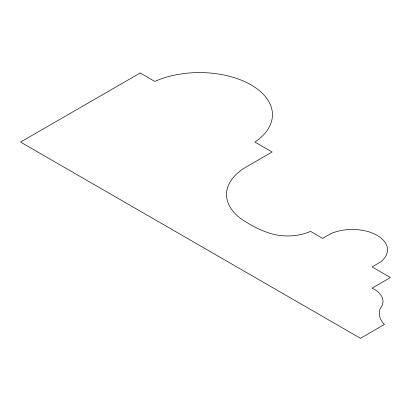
<?xml version="1.0" encoding="UTF-8"?>
<svg xmlns="http://www.w3.org/2000/svg" width="411" height="411" viewBox="0 0 411 411"><rect width="100%" height="100%" fill="white"/><g stroke="black" fill="none" stroke-linecap="round" stroke-linejoin="round"><path stroke-width="0.62" d="M140.172 73.004L20.55 142.067L360.452 338.304L384.46 324.443A38.526 22.245 0 0 1 380.144 308.697A29.613 17.098 0 0 0 372.083 288.137L390.45 277.528L372.058 266.909L380.093 262.269A35.223 20.334 0 0 0 377.2 235.405A35.223 20.334 0 0 0 330.665 233.736L322.63 238.375L310.485 231.362A36.589 21.125 0 0 1 270.659 233.52A86.829 50.127 0 0 1 247.381 222.813A67.877 39.189 0 0 1 245.865 167.154L272.123 151.993L254.938 142.067A72.942 42.112 0 0 0 252.297 85.627A72.942 42.112 0 0 0 154.772 81.429L140.172 73.004"/></g></svg>
